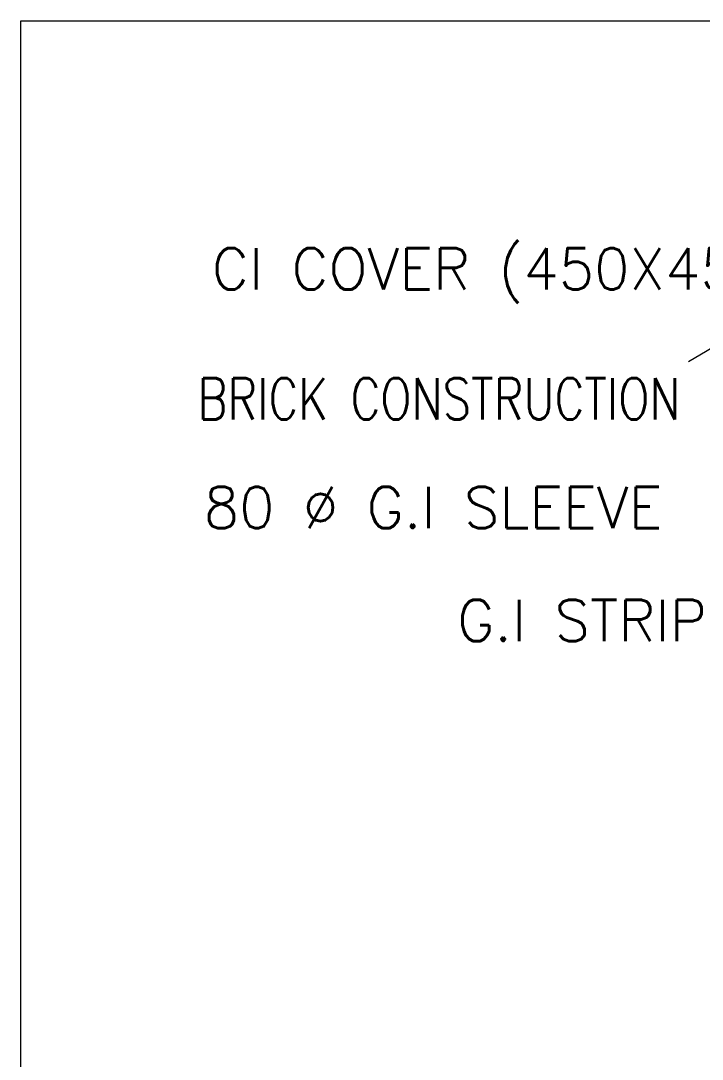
# Model space of a CAD drawing. Extents: x 3550807 to 4078732, y -628171 to -515859.
# Drawn here: x 3842870 to 3844095, y -540100 to -538234 of the extents above; entities that cross this region are included whole.
import ezdxf

# ---------------------------------------------------------------- set-up
doc = ezdxf.new("R2010")
doc.units = 0
doc.header["$LTSCALE"] = 6
doc.header["$MEASUREMENT"] = 0
doc.layers.add('EP', color=3, linetype='CONTINUOUS')
doc.layers.add('HAT', color=250, linetype='CONTINUOUS', lineweight=5)
doc.layers.add('TXT', color=7, linetype='CONTINUOUS', lineweight=18)
doc.styles.add('ROMANS', font='romans.shx')

# ---------------------------------------------------------------- blocks, each defined once
blk = doc.blocks.new('Earthing')
at = {"layer": 'HAT'}
blk.add_line((-468.94, 307.1), (-474.26, 303.96), dxfattribs=at)
at = {"layer": 'TXT', "color": 7}
for p, q in [((-542.46, 338.78), (-274.97, 338.78)), ((-542.46, 0), (-542.46, 338.78))]:
    blk.add_line(p, q, dxfattribs=at)
at = {"layer": 'TXT', "color": 7, "style": 'ROMANS'}
for s, height, p in [('CI COVER (450X450MM)', 4.2188, (-522.96, 311.35)), ('80 %%C G.I SLEEVE', 4.2188, (-523.78, 286.98)), ('G.I STRIP ', 4.219, (-497.9, 275.46))]:
    blk.add_text(s, height=height, dxfattribs=at).set_placement(p)
at = {"layer": 'TXT', "color": 7, "style": 'ROMANS', "width": 0.8}
blk.add_text('BRICK CONSTRUCTION', height=4.2188, dxfattribs=at).set_placement((-524.4, 298.09))

msp = doc.modelspace()

# ---------------------------------------------------------------- block references
at = {"layer": 'EP', "color": 7, "linetype": 'ByBlock', "xscale": 17.600327341887, "yscale": 17.600327341887, "zscale": 17.600327341887}
msp.add_blockref('Earthing', (3852417.6, -544196.6), dxfattribs=at)

doc.saveas('drawing.dxf')
